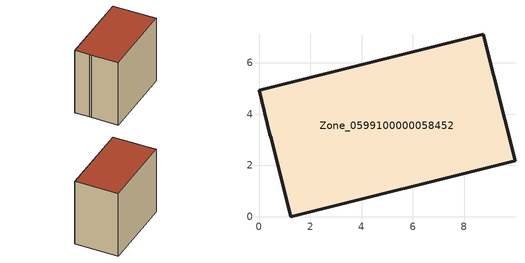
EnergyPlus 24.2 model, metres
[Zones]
Zone_0599100000058452
 floor ground (C_G): 0.43,3.23 0,4.94 8.75,7.12 9.99,2.18 1.23,0 0.49,3.06 z0
 wall outside (C_F): 9.99,2.18 8.75,7.12 0,4.94 0.43,3.23 0.49,3.06 1.23,0 9.99,2.18 z0:8
 roof outside (C_R): 1.23,0 9.99,2.18 8.75,7.12 0,4.94 0.43,3.23 0.49,3.06 z8
[BUILDING]
Pand.0599100000058452: North Axis=0; Terrain=City; Loads Convergence Tolerance Value=0.04; Temperature Convergence Tolerance Value=0.4; Solar Distribution=FullExterior; Maximum Number of Warmup Days=25; Minimum Number of Warmup Days=1
[Site:Location]
Rotterdam.The.Hague.AP_ZH_NLD Design_Conditions: Latitude=51.96; Longitude=4.45; Time Zone=1; Elevation=-4.5
[SITE:GROUNDTEMPERATURE:BUILDINGSURFACE]
18, 18, 18, 18, 18, 18, 18, 18, 18, 18, 18, 18
[MATERIAL] Thermal Absorptance=0.9; Solar Absorptance=0.7; Visible Absorptance=0.7
Name | Roughness | Thickness | Conductivity | Density | Specific Heat
G.TI.1975-1991 | MediumSmooth | 0.15 | 0.288461 | 540 | 1210
F.TI.1975-1991 | Rough | 0.3 | 0.230769 | 1920 | 840
R.TI.1975-1991 | MediumRough | 0.2 | 0.153846 | 1500 | 1000
[CONSTRUCTION]
C_G: G.TI.1975-1991
C_F: F.TI.1975-1991
C_R: R.TI.1975-1991
[ZONE]
Zone_0599100000058452: Type=1; Multiplier=1; Ceiling Height=Autocalculate; Volume=Autocalculate; Floor Area=autocalculate; Part of Total Floor Area=Yes
[ZONEINFILTRATION:DESIGNFLOWRATE]
Infil_Zone_0599100000058452: Zone or ZoneList or Space or SpaceList=Zone_0599100000058452; Schedule=AlwaysOn; Design Flow Rate Calculation Method=Flow/Area; Flow Rate per Floor Area=0.003; Constant Term Coefficient=1; Temperature Term Coefficient=0; Velocity Term Coefficient=0; Velocity Squared Term Coefficient=0
[HVACTEMPLATE:ZONE:IDEALLOADSAIRSYSTEM]
Zone_0599100000058452: Maximum Heating Supply Air Temperature=50; Minimum Cooling Supply Air Temperature=13; Maximum Heating Supply Air Humidity Ratio=0.0156; Minimum Cooling Supply Air Humidity Ratio=0.0077; Heating Limit=NoLimit; Cooling Limit=NoLimit; Dehumidification Control Type=ConstantSensibleHeatRatio; Cooling Sensible Heat Ratio=0.7; Dehumidification Setpoint=60; Humidification Control Type=None; Humidification Setpoint=30; Outdoor Air Method=None; Outdoor Air Flow Rate per Person=0.00944; Outdoor Air Flow Rate per Zone Floor Area=0; Outdoor Air Flow Rate per Zone=0; Demand Controlled Ventilation Type=None; Outdoor Air Economizer Type=NoEconomizer; Heat Recovery Type=None; Sensible Heat Recovery Effectiveness=0.7; Latent Heat Recovery Effectiveness=0.65
[ZONECONTROL:THERMOSTAT]
ThermostatControl_Zone_0599100000058452: Zone or ZoneList=Zone_0599100000058452; Control Type Schedule=DualSetpointControlType; Control 1=Thermostat_Zone_0599100000058452; Temperature Difference Between Cutout And Setpoint=0
[THERMOSTATSETPOINT:DUALSETPOINT]
Thermostat_Zone_0599100000058452: Heating Setpoint Temperature Schedule=HeatingSetpoint_Zone_0599100000058452; Cooling Setpoint Temperature Schedule=CoolingSetpoint_Zone_0599100000058452
[SCHEDULE:COMPACT]
HeatingSetpoint_Zone_0599100000058452: Through: 12/31, For: AllDays, Until: 24:00, 21
CoolingSetpoint_Zone_0599100000058452: Through: 12/31, For: AllDays, Until: 24:00, 24
DualSetpointControlType: Through: 12/31, For: AllDays, Until: 24:00, 4
AlwaysOn: Through: 12/31, For: AllDays, Until: 24:00, 1
